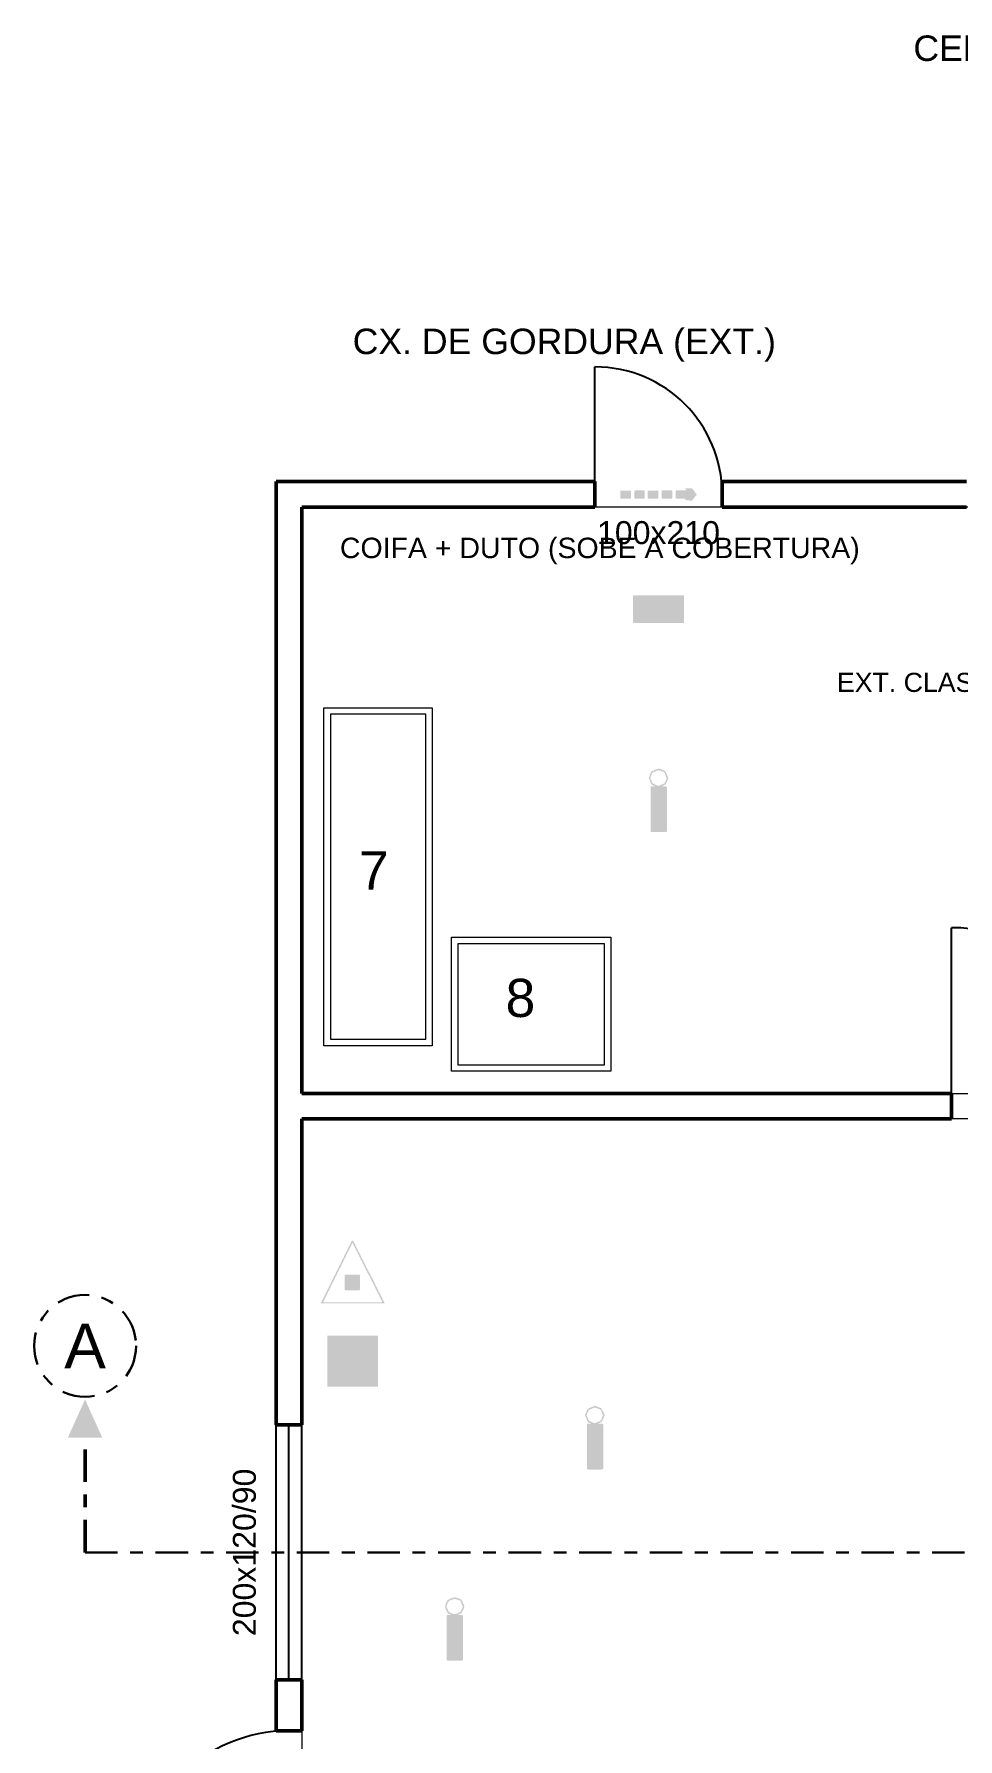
# Model space of a CAD drawing. Header units: metres. Extents: x -1.9 to 50, y -4.7 to 20.4.
# Drawn here: x -1.9 to 5.35, y 6.14 to 19.51 of the extents above; entities that cross this region are included whole.
import ezdxf
from ezdxf.enums import TextEntityAlignment as Align

# ---------------------------------------------------------------- set-up
doc = ezdxf.new("R2010")
doc.units = ezdxf.units.M
doc.header["$LTSCALE"] = 0.1
doc.linetypes.add('DASHDOT', pattern=[3.556, 2.54, -0.508, 0, -0.508])
for name, color, linetype, lineweight in [('AMBIENTES', 8, 'Continuous', 13), ('CORTES', 7, 'DASHDOT', 30), ('DIVISORIA', 7, 'Continuous', 18), ('ILUMINACAO', 5, 'Continuous', 25), ('INC_EXT', 1, 'Continuous', 25), ('JANELAS', 7, 'Continuous', 25), ('PAREDE', 7, 'Continuous', 50), ('PORTAS', 7, 'Continuous', 25), ('ROTAS', 3, 'Continuous', 35), ('ROTULOS', 7, 'Continuous', 13), ('SINAL_EQUIPAMENTOS', 1, 'Continuous', 25), ('SINALIZACAO', 3, 'Continuous', 25), ('TEXTOS', 7, 'Continuous', 13)]:
    doc.layers.add(name, color=color, linetype=linetype, lineweight=lineweight)
doc.styles.add('COSCIP-TEXTO', font='arial.ttf')

# ---------------------------------------------------------------- blocks, each defined once
blk = doc.blocks.new('EXTINTOR_PQS_ABC')
h = blk.add_hatch(color=256)
h.dxf.hatch_style = 1
h.paths.add_polyline_path([(-0.0118, 0.4919), (0.0099, 0.4919), (0.0123, 0.4772), (0.0195, 0.4723), (0.0212, 0.4567), (0.0293, 0.4527), (0.0312, 0.438), (0.0394, 0.4331), (0.0421, 0.4184), (0.0491, 0.4136), (0.0512, 0.3989), (0.0586, 0.394), (0.0603, 0.3776), (0.0677, 0.3755), (0.0701, 0.3597), (0.0785, 0.3548), (0.0813, 0.3401), (0.0882, 0.3352), (0.0902, 0.3206), (0.0978, 0.3157), (0.0995, 0.2991), (0.1068, 0.2973), (0.11, 0.2814), (0.1177, 0.2765), (0.1204, 0.2618), (0.1274, 0.2569), (0.1293, 0.2423), (0.1369, 0.2374), (0.1386, 0.221), (0.1469, 0.2178), (0.1493, 0.2031), (0.1558, 0.2), (0.1595, 0.1835), (0.1665, 0.1786), (0.1681, 0.164), (0.1761, 0.1591), (0.1778, 0.1419), (0.1861, 0.1395), (0.1886, 0.1248), (0.1949, 0.1217), (0.1987, 0.1052), (0.2056, 0.1003), (0.2074, 0.0856), (0.2153, 0.0808), (0.2169, 0.0655), (0.2253, 0.0612), (0.2281, 0.0465), (0.2351, 0.0416), (0.2377, 0.0269), (0.2447, 0.022), (0.2463, 0.0068), (0.2536, 0.0042), (0.2561, -0.0065), (0.2621, -0.0098), (0.2659, -0.0229), (0.2732, -0.0256), (0.2757, -0.0426), (0.2823, -0.0465), (0.2854, -0.0627), (0.2928, -0.0706), (0.2952, -0.0822), (0.302, -0.0856), (0.305, -0.1011), (0.3124, -0.1037), (0.3148, -0.1209), (0.3216, -0.1248), (0.324, -0.1395), (0.3334, -0.1517), (0.3344, -0.1603), (0.3415, -0.164), (0.3442, -0.1794), (0.3515, -0.1823), (0.3535, -0.1982), (0.3603, -0.2031), (0.3637, -0.2195), (0.3726, -0.23), (0.3735, -0.2385), (0.3809, -0.2416), (0.3833, -0.2577), (0.3907, -0.2606), (0.3927, -0.2765), (0.3993, -0.2814), (0.4052, -0.3034), (0.4118, -0.3083), (0.4127, -0.3166), (0.42, -0.3199), (0.4225, -0.336), (0.4298, -0.3392), (0.4323, -0.356), (0.4383, -0.3597), (0.4413, -0.3744), (0.4445, -0.3818), (0.451, -0.3866), (0.4518, -0.3949), (0.4592, -0.3977), (0.4613, -0.4136), (0.469, -0.4179), (0.4714, -0.4344), (0.4769, -0.438), (0.4812, -0.4544), (0.4867, -0.4576), (0.4902, -0.4649), (0.491, -0.4731), (0.4983, -0.4756), (0.5, -0.4919), (-0.5, -0.4919), (-0.4976, -0.4748), (-0.4896, -0.4723), (-0.4858, -0.4576), (-0.4799, -0.4527), (-0.4767, -0.438), (-0.4707, -0.4345), (-0.4682, -0.4237), (-0.462, -0.4209), (-0.4585, -0.4042), (-0.4524, -0.4013), (-0.4499, -0.3866), (-0.4462, -0.3785), (-0.4413, -0.3759), (-0.437, -0.3597), (-0.4315, -0.3563), (-0.4291, -0.3455), (-0.4225, -0.3426), (-0.4204, -0.3279), (-0.4138, -0.323), (-0.4108, -0.3083), (-0.4071, -0.2999), (-0.4022, -0.2975), (-0.3982, -0.2814), (-0.3924, -0.278), (-0.3899, -0.2672), (-0.3834, -0.2643), (-0.3813, -0.2496), (-0.3753, -0.2452), (-0.3723, -0.2374), (-0.3704, -0.2218), (-0.363, -0.2185), (-0.3606, -0.2022), (-0.3532, -0.1992), (-0.3508, -0.1878), (-0.3428, -0.1786), (-0.3402, -0.164), (-0.3337, -0.1601), (-0.3312, -0.1432), (-0.3239, -0.1402), (-0.3214, -0.1244), (-0.3141, -0.121), (-0.3096, -0.1052), (-0.3037, -0.1003), (-0.3005, -0.0856), (-0.2945, -0.0818), (-0.2921, -0.0649), (-0.2847, -0.062), (-0.2822, -0.0465), (-0.2749, -0.043), (-0.2739, -0.0343), (-0.2651, -0.0236), (-0.262, -0.0098), (-0.2554, -0.0059), (-0.2536, 0.0122), (-0.2465, 0.0147), (-0.2431, 0.0326), (-0.2357, 0.0343), (-0.2337, 0.0514), (-0.226, 0.0538), (-0.224, 0.071), (-0.217, 0.0734), (-0.2144, 0.0905), (-0.2074, 0.093), (-0.2046, 0.1101), (-0.1965, 0.1126), (-0.1945, 0.1297), (-0.1868, 0.132), (-0.1848, 0.1493), (-0.1779, 0.1517), (-0.1753, 0.1688), (-0.1677, 0.1713), (-0.1648, 0.1891), (-0.1573, 0.1909), (-0.1553, 0.208), (-0.1477, 0.2104), (-0.1457, 0.2276), (-0.1388, 0.23), (-0.1365, 0.2472), (-0.1306, 0.2514), (-0.1257, 0.2686), (-0.1186, 0.2716), (-0.1168, 0.2863), (-0.1093, 0.2912), (-0.1072, 0.3059), (-0.1012, 0.3109), (-0.0963, 0.3277), (-0.0908, 0.3304), (-0.0877, 0.345), (-0.0796, 0.3499), (-0.0777, 0.3646), (-0.0707, 0.3695), (-0.0681, 0.3842), (-0.062, 0.3892), (-0.0571, 0.4059), (-0.0515, 0.4087), (-0.0485, 0.4233), (-0.0404, 0.4282), (-0.0385, 0.4429), (-0.0312, 0.4478), (-0.029, 0.4625), (-0.0254, 0.4698), (-0.0204, 0.473), (-0.018, 0.4841), (-0.0119, 0.487)])
h.paths.add_polyline_path([(-0.0082, 0.4529), (-0.0105, 0.4356), (-0.018, 0.4335), (-0.0201, 0.416), (-0.0278, 0.4126), (-0.0296, 0.3964), (-0.0369, 0.394), (-0.04, 0.3762), (-0.0475, 0.3744), (-0.0495, 0.3573), (-0.0571, 0.3549), (-0.0592, 0.3377), (-0.0663, 0.3352), (-0.0687, 0.3181), (-0.0763, 0.3157), (-0.0787, 0.2985), (-0.0868, 0.2961), (-0.0888, 0.279), (-0.0963, 0.2767), (-0.0983, 0.2594), (-0.1055, 0.2569), (-0.1078, 0.2398), (-0.1136, 0.2374), (-0.1171, 0.2202), (-0.1255, 0.2153), (-0.1272, 0.2007), (-0.1344, 0.1958), (-0.1368, 0.1811), (-0.1429, 0.1762), (-0.1464, 0.1615), (-0.1535, 0.1566), (-0.1575, 0.1402), (-0.1647, 0.137), (-0.1664, 0.1224), (-0.1738, 0.1175), (-0.1759, 0.1028), (-0.1822, 0.0979), (-0.1868, 0.0812), (-0.193, 0.0783), (-0.1955, 0.0636), (-0.2037, 0.0587), (-0.2055, 0.044), (-0.2124, 0.0392), (-0.215, 0.0245), (-0.2213, 0.0196), (-0.2247, 0.0049), (-0.2323, 0), (-0.2358, -0.0192), (-0.2431, -0.0233), (-0.2456, -0.0392), (-0.2532, -0.044), (-0.2554, -0.0612), (-0.2627, -0.063), (-0.2651, -0.0797), (-0.2725, -0.0821), (-0.2768, -0.0979), (-0.2828, -0.1028), (-0.2848, -0.1175), (-0.2921, -0.1217), (-0.2945, -0.1392), (-0.3018, -0.1413), (-0.3043, -0.1575), (-0.3116, -0.1605), (-0.3148, -0.1762), (-0.3219, -0.1811), (-0.3239, -0.1969), (-0.3312, -0.2001), (-0.3337, -0.2176), (-0.341, -0.2196), (-0.3434, -0.2354), (-0.3508, -0.2386), (-0.3531, -0.2569), (-0.3606, -0.2593), (-0.3624, -0.2765), (-0.369, -0.279), (-0.3728, -0.2973), (-0.3792, -0.2985), (-0.3819, -0.3157), (-0.39, -0.3181), (-0.392, -0.3352), (-0.3993, -0.3377), (-0.4015, -0.3548), (-0.408, -0.3573), (-0.412, -0.3756), (-0.4193, -0.3785), (-0.4211, -0.394), (-0.4292, -0.3964), (-0.4311, -0.4136), (-0.4385, -0.416), (-0.4407, -0.4331), (-0.4473, -0.4356), (-0.4511, -0.4539), (-0.4585, -0.4566), (-0.4598, -0.4723), (-0.456, -0.4746), (0.4592, -0.4743), (0.4614, -0.4698), (0.4592, -0.4539), (0.4539, -0.4503), (0.4494, -0.4343), (0.4424, -0.4307), (0.4396, -0.4152), (0.4323, -0.4132), (0.4301, -0.3964), (0.4225, -0.3928), (0.4205, -0.3768), (0.4137, -0.372), (0.4102, -0.3562), (0.4029, -0.3534), (0.4005, -0.3371), (0.3931, -0.3351), (0.3907, -0.3175), (0.3833, -0.3139), (0.3814, -0.2985), (0.3752, -0.2936), (0.3711, -0.2779), (0.3637, -0.275), (0.3613, -0.2587), (0.354, -0.2568), (0.3515, -0.2391), (0.3442, -0.235), (0.3422, -0.2202), (0.3354, -0.2153), (0.3319, -0.1998), (0.3246, -0.1976), (0.3221, -0.1805), (0.3148, -0.1785), (0.3124, -0.1609), (0.305, -0.1567), (0.3031, -0.1419), (0.296, -0.137), (0.2928, -0.1215), (0.2854, -0.1193), (0.283, -0.1022), (0.2757, -0.1002), (0.2735, -0.0832), (0.2667, -0.0783), (0.2634, -0.0623), (0.2571, -0.0587), (0.2536, -0.0433), (0.2463, -0.0414), (0.2441, -0.0245), (0.2365, -0.0218), (0.2341, -0.007), (0.2263, -0.0049), (0.2243, 0.0122), (0.2162, 0.0147), (0.2132, 0.0318), (0.2062, 0.0343), (0.2031, 0.0514), (0.1966, 0.0538), (0.1942, 0.071), (0.1871, 0.0734), (0.1851, 0.0905), (0.1778, 0.092), (0.174, 0.1101), (0.1671, 0.1126), (0.1639, 0.1297), (0.1575, 0.1321), (0.1558, 0.149), (0.148, 0.1517), (0.1459, 0.1688), (0.1378, 0.1713), (0.136, 0.186), (0.1279, 0.1909), (0.1247, 0.208), (0.1183, 0.2104), (0.1166, 0.2267), (0.1087, 0.23), (0.1062, 0.2472), (0.0986, 0.2496), (0.0968, 0.2643), (0.0888, 0.2692), (0.0858, 0.2863), (0.0792, 0.2888), (0.0775, 0.3059), (0.0701, 0.3076), (0.0677, 0.3244), (0.0594, 0.3279), (0.0575, 0.3426), (0.0496, 0.3475), (0.0465, 0.3646), (0.0401, 0.3671), (0.0383, 0.3837), (0.0303, 0.3866), (0.0285, 0.4019), (0.0212, 0.4049), (0.017, 0.4233), (0.0105, 0.4258), (0.0077, 0.4429), (0.0016, 0.4442), (-0.0009, 0.4533)], flags=16)
h.paths.add_polyline_path([(-0.1254, -0.044), (0.1082, -0.044), (0.1093, -0.0523), (0.1152, -0.0563), (0.116, -0.0661), (0.116, -0.2643), (0.1147, -0.2741), (0.1082, -0.279), (0.1069, -0.2863), (-0.1134, -0.2869), (-0.1169, -0.2863), (-0.1183, -0.2811), (-0.1257, -0.2787), (-0.1272, -0.0563)])
blk = doc.blocks.new('PICTO_E-5')
at = {"true_color": 0xd42c14}
h = blk.add_hatch(color=7, dxfattribs=at)
h.dxf.hatch_style = 1
h.paths.add_polyline_path([(-0.5, -0.5), (0.5, -0.5), (0.5, 0.5), (-0.5, 0.5)])
at = {"true_color": 0xececbc}
h = blk.add_hatch(color=7, dxfattribs=at)
h.dxf.hatch_style = 1
h.paths.add_polyline_path([(-0.4998, 0.4994), (0.4994, 0.4998), (0.4998, -0.4994), (-0.4994, -0.4998)])
h.paths.add_polyline_path([(-0.4364, 0.4382), (-0.4383, 0.4352), (-0.4376, -0.4375), (0.4376, -0.4375), (0.4376, 0.4374)], flags=16)
h.paths.add_polyline_path([(-0.0315, 0.3903), (0.0303, 0.3907), (0.0331, 0.3891), (0.0342, 0.377), (0.0655, 0.3764), (0.0958, 0.3572), (0.0993, 0.3515), (0.0991, 0.3394), (0.0958, 0.3334), (0.0688, 0.3152), (0.0497, 0.3143), (0.0418, 0.3091), (0.0383, 0.3006), (0.0384, 0.2509), (0.0412, 0.249), (0.0722, 0.2485), (0.0873, 0.2454), (0.1018, 0.2382), (0.1212, 0.2191), (0.1285, 0.2061), (0.1296, 0.1976), (0.1323, 0.1927), (0.1329, -0.3879), (0.1309, -0.3909), (-0.1297, -0.391), (-0.1327, -0.3891), (-0.1325, 0.1915), (-0.1243, 0.2145), (-0.1129, 0.2291), (-0.1018, 0.2382), (-0.0873, 0.2452), (-0.0721, 0.2485), (-0.0388, 0.2501), (-0.0384, 0.3018), (-0.0424, 0.3101), (-0.0509, 0.3145), (-0.08, 0.3146), (-0.0873, 0.3103), (-0.1758, 0.2445), (-0.1794, 0.2352), (-0.1801, 0.2121), (-0.183, 0.2093), (-0.2036, 0.2093), (-0.2066, 0.2109), (-0.2018, 0.2836), (-0.1976, 0.2919), (-0.1861, 0.303), (-0.0973, 0.3661), (-0.0909, 0.3726), (-0.0352, 0.373), (-0.0326, 0.3758), (-0.0332, 0.3879)])
blk = doc.blocks.new('PICTO_S-12')
at = {"true_color": 0x245c34}
h = blk.add_hatch(color=7, dxfattribs=at)
h.dxf.hatch_style = 1
h.paths.add_polyline_path([(-0.5, -0.2707), (0.5, -0.2707), (0.5, 0.2707), (-0.5, 0.2707)])
at = {"true_color": 0xececbc}
h = blk.add_hatch(color=7, dxfattribs=at)
h.dxf.hatch_style = 1
h.paths.add_polyline_path([(-0.4998, 0.2701), (0.4994, 0.2704), (0.4998, -0.2701), (-0.4994, -0.2704)])
h.paths.add_polyline_path([(-0.4521, 0.2246), (-0.4539, 0.2217), (-0.4539, -0.2217), (-0.4521, -0.2246), (0.4533, -0.2239), (0.4539, 0.2217), (0.4521, 0.2246)], flags=16)
h.paths.add_polyline_path([(0.0389, 0.1062), (0.1573, 0.1061), (0.1782, 0.0995), (0.1848, 0.0956), (0.1991, 0.0858), (0.2094, 0.0754), (0.2189, 0.0605), (0.2259, 0.0446), (0.2293, 0.0325), (0.2322, -0.0028), (0.2292, -0.0303), (0.2225, -0.0523), (0.2155, -0.0655), (0.1991, -0.0858), (0.1782, -0.0997), (0.1573, -0.1062), (0.0388, -0.1062)])
h.paths.add_polyline_path([(0.0891, 0.067), (0.0874, 0.0633), (0.0877, -0.0655), (0.0902, -0.0673), (0.1441, -0.0672), (0.1485, -0.0639), (0.1529, -0.0635), (0.1595, -0.0597), (0.1727, -0.0464), (0.1793, -0.0341), (0.1829, -0.0215), (0.183, 0.0171), (0.176, 0.0395), (0.1694, 0.0496), (0.1595, 0.0589), (0.1408, 0.0667)], flags=16)
h.paths.add_polyline_path([(-0.1758, 0.1062), (-0.1298, 0.1071), (-0.1243, 0.1007), (-0.0671, -0.0541), (-0.0615, -0.0655), (-0.0605, -0.0718), (-0.0517, -0.0919), (-0.051, -0.0974), (-0.0479, -0.1029), (-0.0495, -0.107), (-0.0957, -0.1069), (-0.1104, -0.0677), (-0.111, -0.0622), (-0.1133, -0.0603), (-0.1914, -0.0605), (-0.1958, -0.0647), (-0.2067, -0.0985), (-0.2112, -0.107), (-0.2576, -0.1062), (-0.2519, -0.088), (-0.2232, -0.016), (-0.2224, -0.0105), (-0.1869, 0.0787), (-0.1861, 0.0842), (-0.1793, 0.1018)])
h.paths.add_polyline_path([(-0.1518, 0.0537), (-0.1564, 0.0457), (-0.1794, -0.0182), (-0.1782, -0.0245), (-0.1298, -0.0246), (-0.1262, -0.0226), (-0.1275, -0.0149)], flags=16)
h.paths.add_polyline_path([(0.3127, 0.1062), (0.3586, 0.1071), (0.3641, 0.1018), (0.4245, -0.0622), (0.4403, -0.1007), (0.4389, -0.107), (0.3927, -0.1066), (0.3775, -0.0622), (0.3751, -0.0603), (0.297, -0.0605), (0.2927, -0.0655), (0.2817, -0.0996), (0.2772, -0.107), (0.232, -0.1062), (0.2332, -0.0977), (0.3047, 0.0865), (0.3089, 0.1007)])
h.paths.add_polyline_path([(0.3366, 0.0538), (0.3322, 0.0456), (0.3091, -0.0193), (0.3102, -0.0245), (0.3608, -0.0245), (0.363, -0.0231)], flags=16)
h.paths.add_polyline_path([(-0.3626, 0.1128), (-0.3289, 0.1127), (-0.3234, 0.1098), (-0.3135, 0.1096), (-0.308, 0.1065), (-0.3025, 0.1059), (-0.29, 0.0996), (-0.2761, 0.0888), (-0.2663, 0.0743), (-0.2626, 0.0655), (-0.2592, 0.0479), (-0.2618, 0.0439), (-0.3036, 0.0441), (-0.3079, 0.0512), (-0.3093, 0.0589), (-0.319, 0.0695), (-0.3267, 0.0733), (-0.3355, 0.0738), (-0.3432, 0.0766), (-0.3531, 0.0767), (-0.3597, 0.0739), (-0.3663, 0.0735), (-0.374, 0.0693), (-0.381, 0.0589), (-0.381, 0.0435), (-0.3729, 0.0353), (-0.3432, 0.0247), (-0.3234, 0.0213), (-0.3168, 0.0181), (-0.3102, 0.018), (-0.2904, 0.0114), (-0.2728, 0.0006), (-0.2634, -0.0094), (-0.2565, -0.0215), (-0.2527, -0.0336), (-0.2525, -0.0534), (-0.2596, -0.0743), (-0.2704, -0.0886), (-0.2827, -0.0991), (-0.3069, -0.1097), (-0.3168, -0.1097), (-0.3245, -0.1129), (-0.3608, -0.1128), (-0.3674, -0.1098), (-0.3762, -0.1097), (-0.3806, -0.1069), (-0.3872, -0.106), (-0.407, -0.0955), (-0.4202, -0.0825), (-0.4271, -0.0721), (-0.4337, -0.0567), (-0.4343, -0.0413), (-0.4323, -0.0368), (-0.3905, -0.0369), (-0.3882, -0.0402), (-0.3872, -0.0513), (-0.3772, -0.0655), (-0.363, -0.0734), (-0.3542, -0.074), (-0.3476, -0.0767), (-0.3377, -0.0769), (-0.3201, -0.0736), (-0.3102, -0.0693), (-0.3032, -0.0633), (-0.2991, -0.0556), (-0.2994, -0.0424), (-0.3135, -0.0279), (-0.33, -0.0213), (-0.3366, -0.0212), (-0.341, -0.0183), (-0.3498, -0.0179), (-0.3553, -0.015), (-0.363, -0.0145), (-0.3674, -0.0116), (-0.3729, -0.0115), (-0.3993, -0.0014), (-0.4167, 0.0127), (-0.427, 0.0325), (-0.4273, 0.0622), (-0.4202, 0.0787), (-0.3995, 0.0996), (-0.396, 0.0998), (-0.3861, 0.1062), (-0.3806, 0.1066), (-0.3762, 0.1096), (-0.3674, 0.1101)])
h.paths.add_polyline_path([(-0.0371, 0.1062), (0.0055, 0.1071), (0.0083, 0.104), (0.0083, -0.1029), (0.0055, -0.1072), (-0.0352, -0.1072), (-0.038, -0.104)])
h.paths.add_polyline_path([(-0.0093, 0.1689), (0.0319, 0.1695), (0.0345, 0.1678), (0.0165, 0.1491), (-0.0099, 0.1261), (-0.0365, 0.126), (-0.0372, 0.1282), (-0.0341, 0.1339)])
blk = doc.blocks.new('ROTA_DE_FUGA_FINAL')
h = blk.add_hatch(color=256)
h.dxf.hatch_style = 1
h.paths.add_polyline_path([(0.3528, 0.0804), (0.4379, 0.0807), (0.4388, 0.0738), (0.4458, 0.0729), (0.4463, 0.066), (0.4538, 0.0655), (0.4551, 0.0515), (0.4612, 0.0505), (0.4621, 0.0431), (0.4686, 0.0427), (0.4695, 0.0353), (0.477, 0.0348), (0.4783, 0.0208), (0.4844, 0.0199), (0.4853, 0.0125), (0.4928, 0.012), (0.4937, 0.0045), (0.5, 0.0032), (0.4996, -0.0033), (0.4938, -0.0043), (0.4928, -0.0174), (0.4919, -0.0182), (0.4853, -0.0186), (0.4844, -0.026), (0.4779, -0.0264), (0.477, -0.0347), (0.4705, -0.0349), (0.4695, -0.0358), (0.4686, -0.048), (0.4677, -0.0489), (0.4621, -0.0493), (0.4612, -0.0576), (0.4547, -0.058), (0.4537, -0.0654), (0.4472, -0.0656), (0.4463, -0.0665), (0.4454, -0.0787), (0.4445, -0.0796), (0.4361, -0.0807), (0.3775, -0.0798), (0.37, -0.0789), (0.3693, -0.074), (0.3682, -0.0733), (0.3542, -0.0729), (0.3527, -0.0721), (0.353, -0.0591), (0.3514, -0.0576), (0.2293, -0.0573), (0.2287, -0.0494), (0.2231, -0.0489), (0.2224, -0.048), (0.2223, -0.0405), (0.2224, 0.0413), (0.2231, 0.0428), (0.2278, 0.0428), (0.2286, 0.0497), (0.2306, 0.0504), (0.3612, 0.0506), (0.3623, 0.0515), (0.3623, 0.0562), (0.3609, 0.059), (0.3607, 0.0651), (0.3527, 0.0664)])
h.paths.add_polyline_path([(-0.1435, 0.0497), (-0.1339, 0.0504), (-0.0038, 0.05), (-0.0038, -0.0498), (-0.0106, -0.0508), (-0.0106, -0.0563), (-0.0131, -0.0576), (-0.1356, -0.0573), (-0.1364, -0.0508), (-0.1423, -0.0505), (-0.1437, -0.0489)])
h.paths.add_polyline_path([(-0.4998, 0.0497), (-0.491, 0.0504), (-0.3608, 0.0498), (-0.3608, -0.0495), (-0.3673, -0.0503), (-0.3675, -0.0563), (-0.3692, -0.0576), (-0.4984, -0.0571), (-0.5, -0.048)])
h.paths.add_polyline_path([(0.0431, 0.0497), (0.053, 0.0504), (0.1729, 0.0504), (0.1751, 0.0497), (0.1757, 0.0441), (0.1813, 0.0439), (0.1823, 0.0422), (0.182, -0.0489), (0.1748, -0.0495), (0.1744, -0.0563), (0.1729, -0.0576), (0.0437, -0.0573), (0.0429, -0.048)])
h.paths.add_polyline_path([(-0.3141, 0.0497), (-0.3041, 0.0504), (-0.1832, 0.0504), (-0.1815, 0.0497), (-0.1806, 0.0413), (-0.1806, -0.048), (-0.1818, -0.0508), (-0.182, -0.0573), (-0.3134, -0.0574), (-0.3143, -0.048)])
blk = doc.blocks.new('PONTO_ILUMINACAO_EMERGENCIA')
h = blk.add_hatch(color=256)
h.dxf.hatch_style = 1
h.paths.add_polyline_path([(-0.0047, 0.5), (0.005, 0.5), (0.0072, 0.4942), (0.0188, 0.4904), (0.0421, 0.4884), (0.0459, 0.4797), (0.077, 0.4757), (0.082, 0.4651), (0.1053, 0.4622), (0.1097, 0.4419), (0.1184, 0.439), (0.1206, 0.4179), (0.1322, 0.4157), (0.1344, 0.3924), (0.1414, 0.3866), (0.1452, 0.3779), (0.1484, 0.3547), (0.1556, 0.3518), (0.1555, 0.3425), (0.1487, 0.3401), (0.1431, 0.3111), (0.1346, 0.3052), (0.1326, 0.282), (0.121, 0.2791), (0.1187, 0.2587), (0.1089, 0.2558), (0.1078, 0.2442), (0.0857, 0.239), (0.0799, 0.2315), (0.0595, 0.2297), (0.0579, 0.2268), (0.0584, 0.221), (0.0624, 0.2194), (0.1177, 0.2184), (0.1206, 0.212), (0.1322, 0.2087), (0.1335, 0.2035), (0.1336, -0.4883), (0.1322, -0.4929), (0.1206, -0.4939), (0.1067, -0.4999), (-0.1032, -0.5), (-0.1043, -0.497), (-0.1178, -0.4952), (-0.1228, -0.4912), (-0.1228, 0.2064), (-0.118, 0.218), (-0.0713, 0.2192), (-0.0621, 0.221), (-0.0601, 0.2268), (-0.0916, 0.2329), (-0.0961, 0.2413), (-0.1076, 0.2442), (-0.1083, 0.2558), (-0.1207, 0.2614), (-0.1253, 0.2878), (-0.1335, 0.2936), (-0.1358, 0.3169), (-0.1445, 0.3198), (-0.1468, 0.3416), (-0.1498, 0.3457), (-0.1556, 0.3459), (-0.1556, 0.3488), (-0.1498, 0.3495), (-0.1476, 0.3547), (-0.1454, 0.3779), (-0.1421, 0.3866), (-0.1346, 0.3924), (-0.1329, 0.4157), (-0.1236, 0.4201), (-0.1207, 0.4412), (-0.112, 0.4429), (-0.109, 0.4506), (-0.0988, 0.4564), (-0.0945, 0.4634), (-0.0713, 0.4655), (-0.0684, 0.4771), (-0.0451, 0.479), (-0.0364, 0.4826), (-0.0306, 0.4897), (-0.0073, 0.4925)])
h.paths.add_polyline_path([(-0.0044, 0.4758), (-0.0073, 0.465), (-0.0322, 0.4622), (-0.0396, 0.4593), (-0.0451, 0.4522), (-0.0684, 0.4496), (-0.0713, 0.4416), (-0.093, 0.439), (-0.0971, 0.4186), (-0.1062, 0.4157), (-0.1091, 0.3906), (-0.1178, 0.3896), (-0.1191, 0.3866), (-0.125, 0.3547), (-0.1294, 0.353), (-0.1305, 0.3459), (-0.1226, 0.3401), (-0.1207, 0.3194), (-0.109, 0.3169), (-0.1067, 0.2936), (-0.0981, 0.2878), (-0.0945, 0.2686), (-0.0858, 0.2668), (-0.08, 0.2579), (-0.0623, 0.2558), (-0.0579, 0.2442), (-0.0335, 0.2416), (-0.0306, 0.2325), (0.0014, 0.2301), (0.0276, 0.2355), (0.0334, 0.2424), (0.056, 0.2442), (0.0585, 0.2558), (0.0799, 0.2583), (0.0857, 0.2664), (0.0944, 0.2682), (0.0974, 0.2791), (0.106, 0.2817), (0.108, 0.3052), (0.1149, 0.3082), (0.1218, 0.3372), (0.1322, 0.343), (0.1324, 0.3488), (0.1293, 0.3539), (0.1206, 0.3567), (0.1184, 0.3779), (0.1148, 0.3876), (0.1076, 0.3924), (0.105, 0.4157), (0.0967, 0.4186), (0.0944, 0.4391), (0.0828, 0.4404), (0.077, 0.4487), (0.0453, 0.4535), (0.0421, 0.4615), (0.0188, 0.4634), (0.0078, 0.468), (0.0043, 0.4762)], flags=16)

msp = doc.modelspace()

# ---------------------------------------------------------------- hatches: boundary and pattern name
at = {"layer": 'CORTES'}
h = msp.add_hatch(color=7, dxfattribs=at)
h.dxf.hatch_style = 1
h.paths.add_polyline_path([(-1.5, 8.8), (-1.365, 8.5), (-1.635, 8.5)])

# ---------------------------------------------------------------- linework, layer by layer
at = {"layer": 'AMBIENTES'}
for points in [[(12.6, 11.2), (12.6, 15.8), (0.2, 15.8), (0.2, 11.2)], [(16.8, 0.2), (16.8, 11), (0.2, 11), (0.2, 0.2)]]:
    msp.add_lwpolyline(points, close=True, dxfattribs=at)
at = {"layer": 'CORTES', "lineweight": 50}
msp.add_line((-1.5, 7.6), (-1.5, 8.5), dxfattribs=at)
at = {"layer": 'CORTES'}
msp.add_line((-1.5, 7.6), (29, 7.6), dxfattribs=at)
at = {"layer": 'CORTES', "lineweight": 30}
msp.add_circle((-1.5, 9.22), 0.4, dxfattribs=at)
at = {"layer": 'DIVISORIA'}
for p, q in [((0.375, 13.783), (0.375, 14.225)), ((0.375, 14.225), (0.8, 14.225)), ((0.8, 14.225), (1.225, 14.225)), ((1.225, 14.225), (1.225, 13.783)), ((0.8, 14.175), (0.425, 14.175)), ((0.425, 14.175), (0.425, 13.75)), ((1.175, 14.175), (0.8, 14.175)), ((1.175, 13.75), (1.175, 14.175)), ((0.375, 13.342), (0.375, 13.783)), ((1.225, 13.783), (1.225, 13.342)), ((0.425, 13.75), (0.425, 13.325)), ((1.175, 13.325), (1.175, 13.75)), ((0.375, 12.9), (0.375, 13.342)), ((0.425, 13.325), (0.425, 12.9)), ((1.175, 12.9), (1.175, 13.325)), ((1.225, 13.342), (1.225, 12.9)), ((0.375, 12.458), (0.375, 12.9)), ((0.425, 12.9), (0.425, 12.475)), ((1.175, 12.475), (1.175, 12.9)), ((1.225, 12.9), (1.225, 12.458)), ((0.375, 12.017), (0.375, 12.458)), ((0.425, 12.475), (0.425, 12.05)), ((1.175, 12.05), (1.175, 12.475)), ((1.225, 12.458), (1.225, 12.017)), ((1.375, 12.075), (1.375, 12.425)), ((1.375, 12.425), (1.792, 12.425)), ((1.808, 12.375), (1.425, 12.375)), ((1.425, 12.375), (1.425, 11.9)), ((1.792, 12.425), (2.208, 12.425)), ((2.192, 12.375), (1.808, 12.375)), ((2.575, 12.375), (2.192, 12.375)), ((2.208, 12.425), (2.625, 12.425)), ((2.575, 11.9), (2.575, 12.375)), ((2.625, 12.425), (2.625, 12.075)), ((0.425, 12.05), (0.425, 11.625)), ((1.175, 11.625), (1.175, 12.05)), ((1.375, 11.725), (1.375, 12.075)), ((2.625, 12.075), (2.625, 11.725)), ((0.375, 11.575), (0.375, 12.017)), ((1.225, 12.017), (1.225, 11.575)), ((1.425, 11.9), (1.425, 11.425)), ((2.575, 11.425), (2.575, 11.9)), ((1.375, 11.375), (1.375, 11.725)), ((2.625, 11.725), (2.625, 11.375)), ((0.8, 11.575), (0.375, 11.575)), ((0.425, 11.625), (0.8, 11.625)), ((0.8, 11.625), (1.175, 11.625)), ((1.225, 11.575), (0.8, 11.575)), ((1.792, 11.375), (1.375, 11.375)), ((1.425, 11.425), (1.808, 11.425)), ((2.208, 11.375), (1.792, 11.375)), ((1.808, 11.425), (2.192, 11.425)), ((2.192, 11.425), (2.575, 11.425)), ((2.625, 11.375), (2.208, 11.375))]:
    msp.add_line(p, q, dxfattribs=at)
at = {"layer": 'JANELAS'}
for p, q in [((0, 6.6), (0, 8.6)), ((0.1, 6.6), (0.1, 8.6)), ((0.2, 6.6), (0.2, 8.6))]:
    msp.add_line(p, q, dxfattribs=at)
at = {"layer": 'PAREDE'}
for p, q in [((0, 15.52), (0, 16)), ((0, 16), (0.5, 16)), ((0.5, 16), (1, 16)), ((1, 16), (1.5, 16)), ((1.5, 16), (2, 16)), ((2, 16), (2.5, 16)), ((2.5, 16), (2.5, 15.8)), ((3.5, 15.8), (3.5, 16)), ((3.5, 16), (3.979, 16)), ((3.979, 16), (4.458, 16)), ((4.458, 16), (4.937, 16)), ((4.937, 16), (5.416, 16)), ((0.66, 15.8), (0.2, 15.8)), ((0.2, 15.8), (0.2, 15.34)), ((1.12, 15.8), (0.66, 15.8)), ((1.58, 15.8), (1.12, 15.8)), ((2.04, 15.8), (1.58, 15.8)), ((2.5, 15.8), (2.04, 15.8)), ((3.979, 15.8), (3.5, 15.8)), ((4.458, 15.8), (3.979, 15.8)), ((4.937, 15.8), (4.458, 15.8)), ((5.416, 15.8), (4.937, 15.8)), ((0, 15.04), (0, 15.52)), ((0.2, 15.34), (0.2, 14.88)), ((0, 14.56), (0, 15.04)), ((0.2, 14.88), (0.2, 14.42)), ((0, 14.08), (0, 14.56)), ((0.2, 14.42), (0.2, 13.96)), ((0, 13.6), (0, 14.08)), ((0.2, 13.96), (0.2, 13.5)), ((0, 13.12), (0, 13.6)), ((0.2, 13.5), (0.2, 13.04)), ((0, 12.64), (0, 13.12)), ((0.2, 13.04), (0.2, 12.58)), ((0, 12.16), (0, 12.64)), ((0.2, 12.58), (0.2, 12.12)), ((0, 11.68), (0, 12.16)), ((0.2, 12.12), (0.2, 11.66)), ((0, 11.2), (0, 11.68)), ((0.2, 11.66), (0.2, 11.2)), ((0, 11), (0, 11.2)), ((0.2, 11.2), (0.664, 11.2)), ((0.664, 11.2), (1.127, 11.2)), ((1.127, 11.2), (1.591, 11.2)), ((1.591, 11.2), (2.055, 11.2)), ((2.055, 11.2), (2.518, 11.2)), ((2.518, 11.2), (2.982, 11.2)), ((2.982, 11.2), (3.445, 11.2)), ((3.445, 11.2), (3.909, 11.2)), ((3.909, 11.2), (4.373, 11.2)), ((4.373, 11.2), (4.836, 11.2)), ((4.836, 11.2), (5.3, 11.2)), ((5.3, 11.2), (5.3, 11)), ((0, 10.52), (0, 11)), ((0.664, 11), (0.2, 11)), ((0.2, 11), (0.2, 10.52)), ((1.127, 11), (0.664, 11)), ((1.591, 11), (1.127, 11)), ((2.055, 11), (1.591, 11)), ((2.518, 11), (2.055, 11)), ((2.982, 11), (2.518, 11)), ((3.445, 11), (2.982, 11)), ((3.909, 11), (3.445, 11)), ((4.373, 11), (3.909, 11)), ((4.836, 11), (4.373, 11)), ((5.3, 11), (4.836, 11)), ((0, 10.04), (0, 10.52)), ((0.2, 10.52), (0.2, 10.04)), ((0, 9.56), (0, 10.04)), ((0.2, 10.04), (0.2, 9.56)), ((0, 9.08), (0, 9.56)), ((0.2, 9.56), (0.2, 9.08)), ((0, 8.6), (0, 9.08)), ((0.2, 9.08), (0.2, 8.6)), ((0.2, 8.6), (0, 8.6)), ((0, 6.6), (0.2, 6.6)), ((0, 6.2), (0, 6.6)), ((0.2, 6.6), (0.2, 6.2)), ((0.2, 6.2), (0, 6.2))]:
    msp.add_line(p, q, dxfattribs=at)
at = {"layer": 'PORTAS'}
for p, q in [((2.5, 15.9), (2.5, 16.9)), ((5.3, 11.1), (5.3, 12.5))]:
    msp.add_line(p, q, dxfattribs=at)
for centre, radius, start, end in [((2.5, 15.9), 1, 0, 90), ((5.3, 11.1), 1.4, 0, 90), ((0.1, 5), 1.2, 90, 180)]:
    msp.add_arc(centre, radius, start, end, dxfattribs=at)

# ---------------------------------------------------------------- block references
at = {"layer": 'ILUMINACAO', "xscale": 0.5, "yscale": 0.5, "zscale": 0.5}
for p in [(3, 13.5), (2.5, 8.5), (1.4, 7)]:
    msp.add_blockref('PONTO_ILUMINACAO_EMERGENCIA', p, dxfattribs=at)
at = {"layer": 'INC_EXT', "xscale": 0.5, "yscale": 0.5, "zscale": 0.5}
msp.add_blockref('EXTINTOR_PQS_ABC', (0.6, 9.8), dxfattribs=at)
at = {"layer": 'ROTAS', "xscale": 0.6, "yscale": 0.6, "zscale": 0.6}
msp.add_blockref('ROTA_DE_FUGA_FINAL', (3, 15.9), dxfattribs=at)
at = {"layer": 'SINAL_EQUIPAMENTOS', "xscale": 0.4, "yscale": 0.4, "zscale": 0.4}
msp.add_blockref('PICTO_E-5', (0.6, 9.1), dxfattribs=at)
at = {"layer": 'SINALIZACAO', "xscale": 0.4, "yscale": 0.4, "zscale": 0.4}
msp.add_blockref('PICTO_S-12', (3, 15), dxfattribs=at)

# ---------------------------------------------------------------- texts
at = {"layer": 'CORTES', "style": 'COSCIP-TEXTO'}
msp.add_text('A', height=0.35, dxfattribs=at).set_placement((-1.5, 9.22), align=Align.MIDDLE_CENTER)
at = {"layer": 'ROTULOS', "style": 'COSCIP-TEXTO'}
msp.add_text('100x210', height=0.18, dxfattribs=at).set_placement((3, 15.6), align=Align.MIDDLE_CENTER)
msp.add_text('200x120/90', height=0.18, rotation=90, dxfattribs=at).set_placement((-0.25, 7.6), align=Align.MIDDLE_CENTER)
at = {"layer": 'TEXTOS', "style": 'COSCIP-TEXTO'}
for s, height, p in [('CENTRAL DE GLP: 4 x P-45 (180 kg), TROCAVEL, ABRIGO TRRF 120 min, LADO NORTE ABERTO', 0.2, (5, 19.3)), ('CX. DE GORDURA (EXT.)', 0.2, (0.6, 17)), ('COIFA + DUTO (SOBE A COBERTURA)', 0.16, (0.5, 15.4)), ('EXT. CLASSE K', 0.15, (4.4, 14.35)), ('7', 0.3, (0.65, 12.8)), ('8', 0.3, (1.8, 11.8))]:
    msp.add_text(s, height=height, dxfattribs=at).set_placement(p)

doc.saveas('drawing.dxf')
